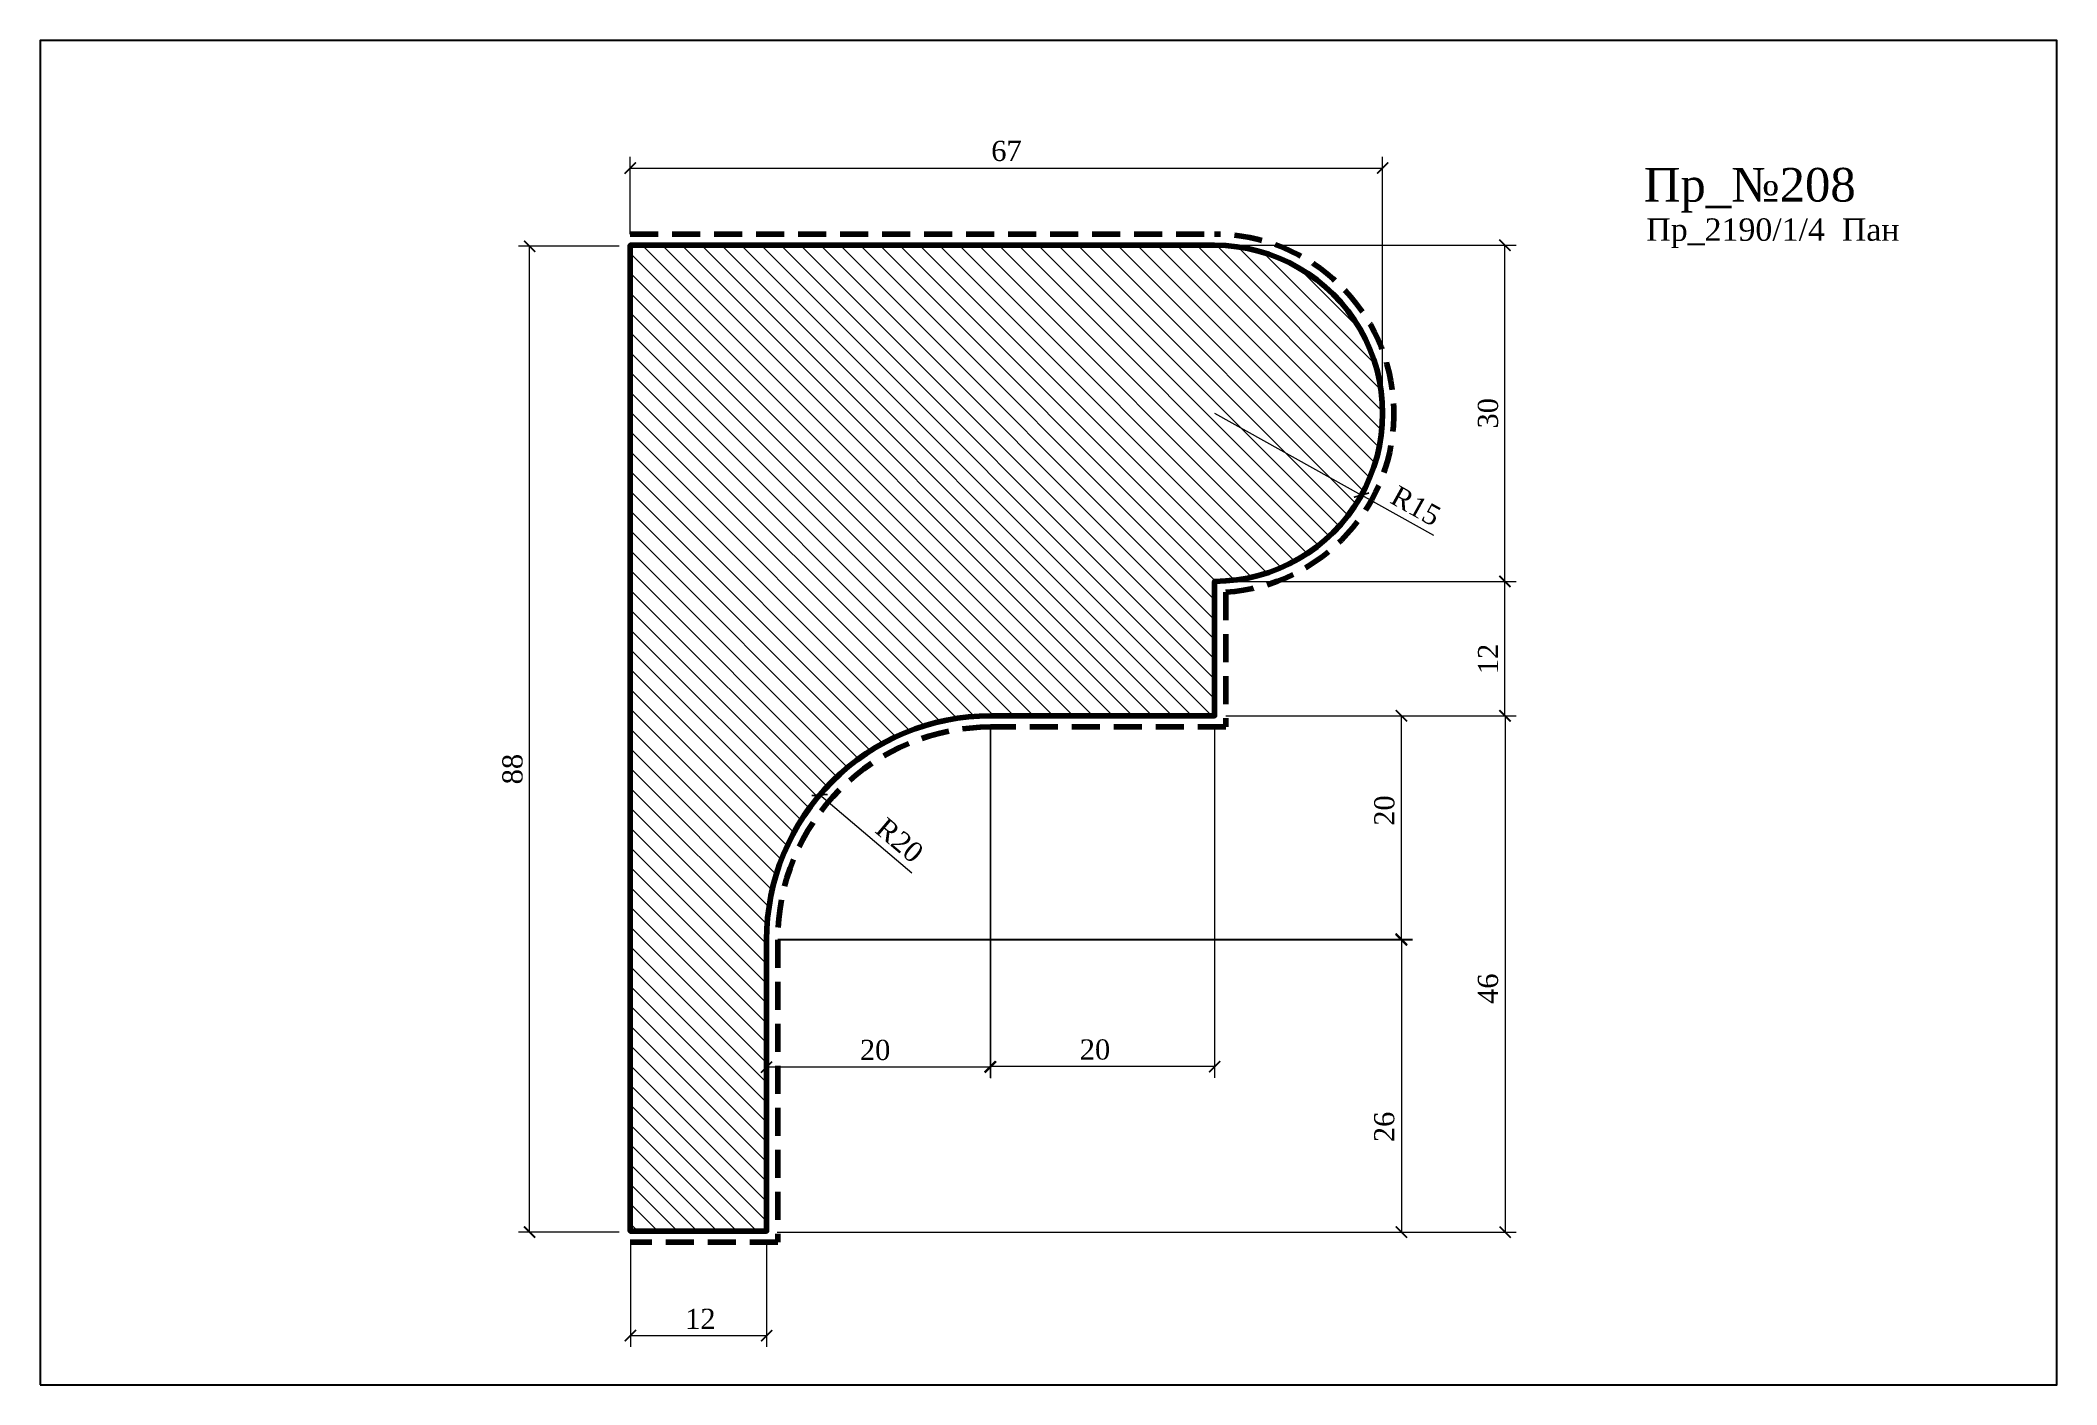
# Model space of a CAD drawing. Header units: millimetres. Extents: x 309064 to 309244, y -95600 to -95480.
import ezdxf

# ---------------------------------------------------------------- set-up
doc = ezdxf.new("R2010")
doc.units = ezdxf.units.MM
doc.header["$MEASUREMENT"] = 0
doc.linetypes.add('HIDDEN', pattern=[0.375, 0.25, -0.125])
doc.layers.add('Outside panel', color=7, linetype='Continuous', lineweight=18, true_color=0x7f5e57)
doc.layers.add('линия 50', color=1, linetype='Continuous', lineweight=140)
doc.layers.add('размеры в модели', color=7, linetype='Continuous')
doc.styles.add('ELECT', font='times.ttf')
doc.styles.get("Standard").update_dxf_attribs({"font": 'times.ttf'})
doc.dimstyles.new('M_1', dxfattribs={"dimtxt": 1.8, "dimasz": 1, "dimexe": 1, "dimexo": 1, "dimgap": 0.6, "dimtad": 1, "dimdec": 0, "dimdsep": 46, "dimtxsty": 'Standard', "dimblk": 'ARCHTICK', "dimcen": -5, "dimclrd": 7, "dimclre": 7, "dimclrt": 7, "dimadec": 0, "dimazin": 0, "dimtfac": 1, "dimtdec": 0, "dimtmove": 0, "dimatfit": 3, "dimfxl": 1, "dimtolj": 1, "dimtzin": 0, "dimlwd": 5, "dimlwe": 5, "dimarcsym": 0})

# ---------------------------------------------------------------- blocks, each defined once
blk = doc.blocks.new('_ArchTick')
at = {"color": 0, "linetype": 'ByBlock', "const_width": 0.15}
blk.add_lwpolyline([(-0.5, -0.5), (0.5, 0.5)], dxfattribs=at)
blk = doc.blocks.new('*D12')
at = {"layer": 'Defpoints', "color": 0, "ltscale": 1000, "transparency": 16777216}
for p in [(309116.72, -95585.89), (309128.87, -95585.8), (309128.87, -95595.13)]:
    blk.add_point(p, dxfattribs=at)
at = {"layer": 'размеры в модели', "color": 7, "lineweight": 5, "ltscale": 1000, "transparency": 16777216}
for p, q in [((309116.72, -95586.89), (309116.72, -95596.13)), ((309128.87, -95586.8), (309128.87, -95596.13)), ((309116.72, -95595.13), (309128.87, -95595.13))]:
    blk.add_line(p, q, dxfattribs=at)
at = {"layer": 'размеры в модели', "color": 7, "lineweight": 5, "ltscale": 1000, "transparency": 16777216, "rotation": 180}
blk.add_blockref('_ArchTick', (309116.72, -95595.13), dxfattribs=at)
at = {"layer": 'размеры в модели', "color": 7, "lineweight": 5, "ltscale": 1000, "transparency": 16777216}
blk.add_blockref('_ArchTick', (309128.87, -95595.13), dxfattribs=at)
at = {"layer": 'размеры в модели', "color": 7, "ltscale": 1000, "transparency": 16777216, "insert": (309122.96, -95593.63), "char_height": 1.8, "attachment_point": 5}
blk.add_mtext('\\A1;12', dxfattribs=at)
blk = doc.blocks.new('*D11')
at = {"layer": 'Defpoints', "color": 0, "ltscale": 1000, "transparency": 16777216}
for p in [(309148.87, -95539.8), (309128.87, -95560.03), (309128.87, -95571.16)]:
    blk.add_point(p, dxfattribs=at)
at = {"layer": 'размеры в модели', "color": 7, "lineweight": 5, "ltscale": 1000, "transparency": 16777216}
for p, q in [((309148.87, -95540.8), (309148.87, -95572.16)), ((309128.87, -95561.03), (309128.87, -95572.16)), ((309148.87, -95571.16), (309128.87, -95571.16))]:
    blk.add_line(p, q, dxfattribs=at)
at = {"layer": 'размеры в модели', "color": 7, "lineweight": 5, "ltscale": 1000, "transparency": 16777216, "rotation": 180}
blk.add_blockref('_ArchTick', (309128.87, -95571.16), dxfattribs=at)
at = {"layer": 'размеры в модели', "color": 7, "lineweight": 5, "ltscale": 1000, "transparency": 16777216}
blk.add_blockref('_ArchTick', (309148.87, -95571.16), dxfattribs=at)
at = {"layer": 'размеры в модели', "color": 7, "ltscale": 1000, "transparency": 16777216, "insert": (309138.56, -95569.64), "char_height": 1.8, "attachment_point": 5}
blk.add_mtext('\\A1;20', dxfattribs=at)
blk = doc.blocks.new('*D10')
at = {"layer": 'Defpoints', "color": 0, "ltscale": 1000, "transparency": 16777216}
for p in [(309148.82, -95539.8), (309168.87, -95539.8), (309148.82, -95571.12)]:
    blk.add_point(p, dxfattribs=at)
at = {"layer": 'размеры в модели', "color": 7, "lineweight": 5, "ltscale": 1000, "transparency": 16777216}
for p, q in [((309148.82, -95540.8), (309148.82, -95572.12)), ((309168.87, -95540.8), (309168.87, -95572.12)), ((309168.87, -95571.12), (309148.82, -95571.12))]:
    blk.add_line(p, q, dxfattribs=at)
at = {"layer": 'размеры в модели', "color": 7, "lineweight": 5, "ltscale": 1000, "transparency": 16777216, "rotation": 180}
blk.add_blockref('_ArchTick', (309148.82, -95571.12), dxfattribs=at)
at = {"layer": 'размеры в модели', "color": 7, "lineweight": 5, "ltscale": 1000, "transparency": 16777216}
blk.add_blockref('_ArchTick', (309168.87, -95571.12), dxfattribs=at)
at = {"layer": 'размеры в модели', "color": 7, "ltscale": 1000, "transparency": 16777216, "insert": (309158.19, -95569.6), "char_height": 1.8, "attachment_point": 5}
blk.add_mtext('\\A1;20', dxfattribs=at)
blk = doc.blocks.new('*D9')
at = {"layer": 'Defpoints', "color": 0, "ltscale": 1000, "transparency": 16777216}
for p in [(309168.87, -95539.8), (309185.54, -95539.8), (309128.87, -95559.74)]:
    blk.add_point(p, dxfattribs=at)
at = {"layer": 'размеры в модели', "color": 7, "lineweight": 5, "ltscale": 1000, "transparency": 16777216}
for p, q in [((309169.87, -95539.8), (309186.54, -95539.8)), ((309185.54, -95559.74), (309185.54, -95539.8)), ((309129.87, -95559.74), (309186.54, -95559.74))]:
    blk.add_line(p, q, dxfattribs=at)
for p, rotation in [((309185.54, -95539.8), 90), ((309185.54, -95559.74), 270)]:
    blk.add_blockref('_ArchTick', p, dxfattribs=dict(at, rotation=rotation))
at = {"layer": 'размеры в модели', "color": 7, "ltscale": 1000, "transparency": 16777216, "insert": (309184.03, -95548.26), "char_height": 1.8, "attachment_point": 5, "rotation": 90}
blk.add_mtext('\\A1;20', dxfattribs=at)
blk = doc.blocks.new('*D8')
at = {"layer": 'Defpoints', "color": 0, "ltscale": 1000, "transparency": 16777216}
for p in [(309128.87, -95559.8), (309128.82, -95585.89), (309185.54, -95585.89)]:
    blk.add_point(p, dxfattribs=at)
at = {"layer": 'размеры в модели', "color": 7, "lineweight": 5, "ltscale": 1000, "transparency": 16777216}
for p, q in [((309129.87, -95559.8), (309186.54, -95559.8)), ((309185.54, -95559.8), (309185.54, -95585.89)), ((309129.82, -95585.89), (309186.54, -95585.89))]:
    blk.add_line(p, q, dxfattribs=at)
for p, rotation in [((309185.54, -95559.8), 90), ((309185.54, -95585.89), 270)]:
    blk.add_blockref('_ArchTick', p, dxfattribs=dict(at, rotation=rotation))
at = {"layer": 'размеры в модели', "color": 7, "ltscale": 1000, "transparency": 16777216, "insert": (309184.02, -95576.5), "char_height": 1.8, "attachment_point": 5, "rotation": 90}
blk.add_mtext('\\A1;26', dxfattribs=at)
blk = doc.blocks.new('*D7')
at = {"layer": 'Defpoints', "color": 0, "ltscale": 1000, "transparency": 16777216}
for p in [(309168.87, -95512.8), (309181.98, -95520.1)]:
    blk.add_point(p, dxfattribs=at)
at = {"layer": 'размеры в модели', "color": 7, "lineweight": 5, "ltscale": 1000, "transparency": 16777216}
for p in [(309168.87, -95512.8), (309188.45, -95523.71)]:
    blk.add_line(p, (309181.98, -95520.1), dxfattribs=at)
at = {"layer": 'размеры в модели', "color": 7, "lineweight": 5, "ltscale": 1000, "transparency": 16777216, "rotation": 150.8857681189578}
blk.add_blockref('_ArchTick', (309181.98, -95520.1), dxfattribs=at)
at = {"layer": 'размеры в модели', "color": 7, "ltscale": 1000, "transparency": 16777216, "insert": (309186.83, -95521.07), "char_height": 1.8, "attachment_point": 5, "rotation": 330.8858}
blk.add_mtext('\\A1;R15', dxfattribs=at)
blk = doc.blocks.new('*D6')
at = {"layer": 'Defpoints', "color": 0, "ltscale": 1000, "transparency": 16777216}
for p in [(309133.61, -95546.87), (309148.87, -95559.8)]:
    blk.add_point(p, dxfattribs=at)
at = {"layer": 'размеры в модели', "color": 7, "lineweight": 5, "ltscale": 1000, "transparency": 16777216}
blk.add_line((309141.85, -95553.85), (309133.61, -95546.87), dxfattribs=at)
at = {"layer": 'размеры в модели', "color": 7, "lineweight": 5, "ltscale": 1000, "transparency": 16777216, "rotation": 139.72866675554}
blk.add_blockref('_ArchTick', (309133.61, -95546.87), dxfattribs=at)
at = {"layer": 'размеры в модели', "color": 7, "ltscale": 1000, "transparency": 16777216, "insert": (309140.74, -95550.92), "char_height": 1.8, "attachment_point": 5, "rotation": 319.7287}
blk.add_mtext('\\A1;R20', dxfattribs=at)
blk = doc.blocks.new('*D4')
at = {"layer": 'Defpoints', "color": 0, "ltscale": 1000, "transparency": 16777216}
for p in [(309168.87, -95527.8), (309194.78, -95527.8), (309168.87, -95539.8)]:
    blk.add_point(p, dxfattribs=at)
at = {"layer": 'размеры в модели', "color": 7, "lineweight": 5, "ltscale": 1000, "transparency": 16777216}
for p, q in [((309169.87, -95527.8), (309195.78, -95527.8)), ((309194.78, -95539.8), (309194.78, -95527.8)), ((309169.87, -95539.8), (309195.78, -95539.8))]:
    blk.add_line(p, q, dxfattribs=at)
for p, rotation in [((309194.78, -95527.8), 90), ((309194.78, -95539.8), 270)]:
    blk.add_blockref('_ArchTick', p, dxfattribs=dict(at, rotation=rotation))
at = {"layer": 'размеры в модели', "color": 7, "ltscale": 1000, "transparency": 16777216, "insert": (309193.28, -95534.73), "char_height": 1.8, "attachment_point": 5, "rotation": 90}
blk.add_mtext('\\A1;12', dxfattribs=at)
blk = doc.blocks.new('*D3')
at = {"layer": 'Defpoints', "color": 0, "ltscale": 1000, "transparency": 16777216}
for p in [(309168.87, -95539.8), (309135.72, -95585.89), (309194.8, -95585.89)]:
    blk.add_point(p, dxfattribs=at)
at = {"layer": 'размеры в модели', "color": 7, "lineweight": 5, "ltscale": 1000, "transparency": 16777216}
for p, q in [((309169.87, -95539.8), (309195.8, -95539.8)), ((309194.8, -95539.8), (309194.8, -95585.89)), ((309136.72, -95585.89), (309195.8, -95585.89))]:
    blk.add_line(p, q, dxfattribs=at)
for p, rotation in [((309194.8, -95539.8), 90), ((309194.8, -95585.89), 270)]:
    blk.add_blockref('_ArchTick', p, dxfattribs=dict(at, rotation=rotation))
at = {"layer": 'размеры в модели', "color": 7, "ltscale": 1000, "transparency": 16777216, "insert": (309193.28, -95564.16), "char_height": 1.8, "attachment_point": 5, "rotation": 90}
blk.add_mtext('\\A1;46', dxfattribs=at)
blk = doc.blocks.new('*D2')
at = {"layer": 'Defpoints', "color": 0, "ltscale": 1000, "transparency": 16777216}
for p in [(309107.72, -95497.89), (309116.72, -95497.89), (309116.72, -95585.89)]:
    blk.add_point(p, dxfattribs=at)
at = {"layer": 'размеры в модели', "color": 7, "lineweight": 5, "ltscale": 1000, "transparency": 16777216}
for p, q in [((309115.72, -95497.89), (309106.72, -95497.89)), ((309107.72, -95585.89), (309107.72, -95497.89)), ((309115.72, -95585.89), (309106.72, -95585.89))]:
    blk.add_line(p, q, dxfattribs=at)
for p, rotation in [((309107.72, -95497.89), 90), ((309107.72, -95585.89), 270)]:
    blk.add_blockref('_ArchTick', p, dxfattribs=dict(at, rotation=rotation))
at = {"layer": 'размеры в модели', "color": 7, "ltscale": 1000, "transparency": 16777216, "insert": (309106.2, -95544.56), "char_height": 1.8, "attachment_point": 5, "rotation": 90}
blk.add_mtext('\\A1;88', dxfattribs=at)
blk = doc.blocks.new('*D1')
at = {"layer": 'Defpoints', "color": 0, "ltscale": 1000, "transparency": 16777216}
for p in [(309183.87, -95490.91), (309116.7, -95497.8), (309183.87, -95512.8)]:
    blk.add_point(p, dxfattribs=at)
at = {"layer": 'размеры в модели', "color": 7, "lineweight": 5, "ltscale": 1000, "transparency": 16777216}
for p, q in [((309116.7, -95496.8), (309116.7, -95489.91)), ((309183.87, -95511.8), (309183.87, -95489.91)), ((309116.7, -95490.91), (309183.87, -95490.91))]:
    blk.add_line(p, q, dxfattribs=at)
at = {"layer": 'размеры в модели', "color": 7, "lineweight": 5, "ltscale": 1000, "transparency": 16777216, "rotation": 180}
blk.add_blockref('_ArchTick', (309116.7, -95490.91), dxfattribs=at)
at = {"layer": 'размеры в модели', "color": 7, "lineweight": 5, "ltscale": 1000, "transparency": 16777216}
blk.add_blockref('_ArchTick', (309183.87, -95490.91), dxfattribs=at)
at = {"layer": 'размеры в модели', "color": 7, "ltscale": 1000, "transparency": 16777216, "insert": (309150.29, -95489.39), "char_height": 1.8, "attachment_point": 5}
blk.add_mtext('\\A1;67', dxfattribs=at)

msp = doc.modelspace()

# ---------------------------------------------------------------- hatches: boundary and pattern name
at = {"layer": 'Outside panel', "ltscale": 1000}
h = msp.add_hatch(dxfattribs=at)
h.set_pattern_fill('ANSI31', color=256, scale=10, angle=90)
h.set_pattern_definition([(135, (-2396.3203, 4365.0895), (-0.8838834765, -0.8838834765), [])])
edge = h.paths.add_edge_path()
edge.add_arc((309168.87, -95512.8), 15, -90.0004, 90.0004, ccw=False)
edge.add_line((309168.87, -95527.8), (309168.87, -95539.8))
edge.add_line((309168.87, -95539.8), (309148.87, -95539.8))
edge.add_arc((309148.87, -95559.8), 20, 90, 180)
edge.add_line((309128.87, -95559.8), (309128.87, -95585.8))
edge.add_line((309128.87, -95585.8), (309116.7, -95585.8))
edge.add_line((309116.7, -95585.8), (309116.7, -95497.8))
edge.add_line((309116.7, -95497.8), (309168.87, -95497.8))

# ---------------------------------------------------------------- linework, layer by layer
at = {"color": 6, "ltscale": 1000}
msp.add_lwpolyline([(309064.04, -95599.51), (309244.04, -95599.51), (309244.04, -95479.51), (309064.04, -95479.51)], close=True, dxfattribs=at)
at = {"layer": 'линия 50', "color": 1, "linetype": 'HIDDEN', "ltscale": 10, "true_color": 0xff0909}
msp.add_lwpolyline([(309116.7, -95496.8), (309168.87, -95496.8, -0.969215), (309169.87, -95528.77), (309169.87, -95540.8), (309148.87, -95540.8, 0.414214), (309129.87, -95559.8), (309129.87, -95586.8), (309116.7, -95586.8)], format="xyb", dxfattribs=at)
at = {"layer": 'линия 50', "color": 7}
msp.add_lwpolyline([(309168.87, -95497.8, -1.000007), (309168.87, -95527.8), (309168.87, -95539.8), (309148.87, -95539.8, 0.414214), (309128.87, -95559.8), (309128.87, -95585.8), (309116.7, -95585.8), (309116.7, -95497.8)], format="xyb", close=True, dxfattribs=at)

# ---------------------------------------------------------------- texts
at = {"color": 5, "ltscale": 1000, "style": 'ELECT'}
msp.add_text('Пр_№208', height=3, dxfattribs=at).set_placement((309207.18, -95493.9, 6217.22))
at = {"color": 7, "ltscale": 1000, "style": 'ELECT'}
msp.add_text('Пр_2190/1/4  Пан', height=2, dxfattribs=at).set_placement((309207.41, -95497.4))

# ---------------------------------------------------------------- dimensions: what is measured, and where the dimension line sits
at = {"layer": 'размеры в модели', "color": 5, "ltscale": 1000}
dim = msp.add_linear_dim(base=(309183.87, -95490.91), p1=(309116.7, -95497.8), p2=(309183.87, -95512.8), angle=180, dimstyle='M_1', dxfattribs=at)
dim.commit()
dim.dimension.update_dxf_attribs({"geometry": '*D1', "text_midpoint": (309150.29, -95489.39)})
for base, p1, p2, picture, middle in [((309107.72, -95497.89), (309116.72, -95585.89), (309116.72, -95497.89), '*D2', (309107.72, -95544.56)), ((309194.78, -95527.8), (309168.87, -95539.8), (309168.87, -95527.8), '*D4', (309194.78, -95534.73))]:
    dim = msp.add_linear_dim(base=base, p1=p1, p2=p2, angle=90, dimstyle='M_1', dxfattribs=at)
    dim.commit()
    dim.dimension.update_dxf_attribs({"geometry": picture, "text_midpoint": middle, "dimtype": 128})
msp.add_linear_dim(base=(309194.78, -95497.8), p1=(309168.87, -95527.8), p2=(309116.7, -95497.8), angle=90, dimstyle='M_1', dxfattribs=at).render()
dim = msp.add_radius_dim(center=(309168.87, -95512.8), mpoint=(309181.98, -95520.1), dimstyle='M_1', dxfattribs=at)
dim.commit()
dim.dimension.update_dxf_attribs({"geometry": '*D7', "text_midpoint": (309186.83, -95521.07)})
for base, p1, p2, picture, middle in [((309128.87, -95571.16), (309148.87, -95539.8), (309128.87, -95560.03), '*D11', (309138.56, -95571.16)), ((309148.82, -95571.12), (309168.87, -95539.8), (309148.82, -95539.8), '*D10', (309158.19, -95571.12)), ((309128.87, -95595.13), (309116.72, -95585.89), (309128.87, -95585.8), '*D12', (309122.96, -95595.13))]:
    dim = msp.add_linear_dim(base=base, p1=p1, p2=p2, dimstyle='M_1', dxfattribs=at)
    dim.commit()
    dim.dimension.update_dxf_attribs({"geometry": picture, "text_midpoint": middle, "dimtype": 128})
for base, p1, p2, text, picture, middle in [((309185.54, -95539.8), (309128.87, -95559.74), (309168.87, -95539.8), '20', '*D9', (309185.54, -95548.26)), ((309194.8, -95585.89), (309168.87, -95539.8), (309135.72, -95585.89), '46', '*D3', (309194.8, -95564.16)), ((309185.54, -95585.89), (309128.87, -95559.8), (309128.82, -95585.89), '26', '*D8', (309185.54, -95576.5))]:
    dim = msp.add_linear_dim(base=base, p1=p1, p2=p2, angle=90, text=text, dimstyle='M_1', dxfattribs=at)
    dim.commit()
    dim.dimension.update_dxf_attribs({"geometry": picture, "text_midpoint": middle, "dimtype": 128})
dim = msp.add_radius_dim(center=(309148.87, -95559.8), mpoint=(309133.61, -95546.87), dimstyle='M_1', dxfattribs=at)
dim.commit()
dim.dimension.update_dxf_attribs({"geometry": '*D6', "text_midpoint": (309139.76, -95552.08), "dimtype": 132})

doc.saveas('drawing.dxf')
